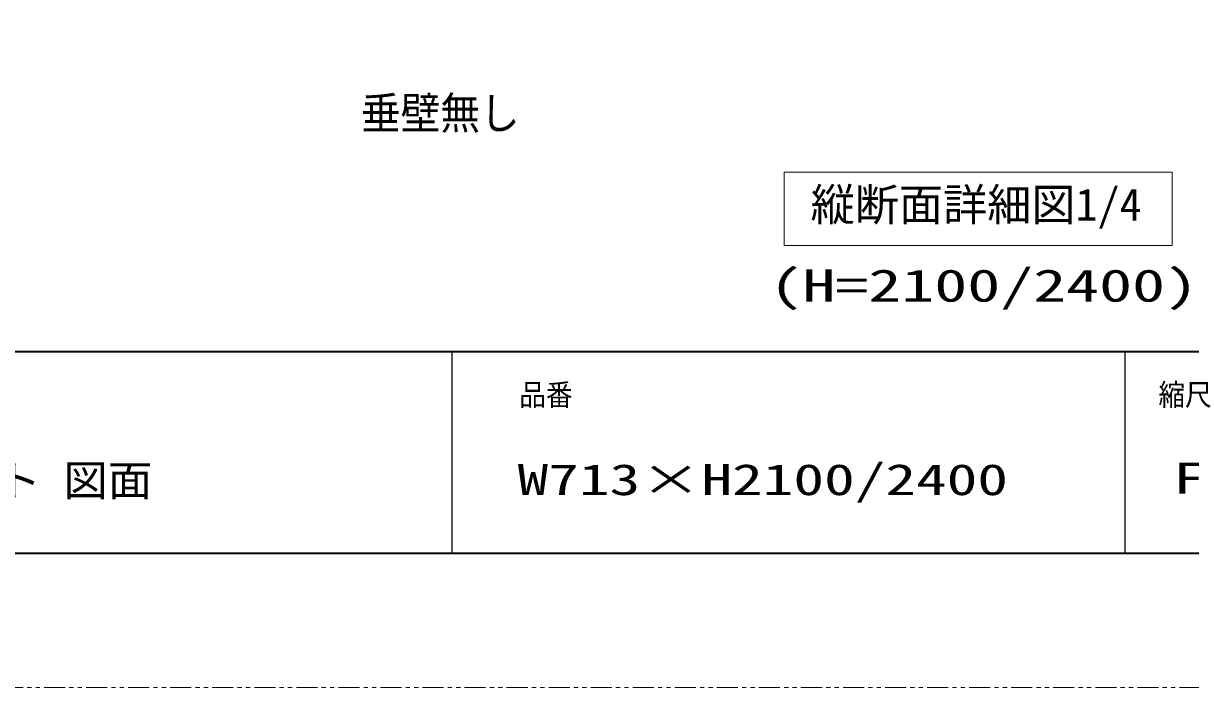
# Model space of a CAD drawing. Units: millimetres, scale not verified. Extents: x -1306 to 1306, y -607 to 607.
# Drawn here: x -350.4 to -3.4, y -594 to -396.5 of the extents above; entities that cross this region are included whole.
import ezdxf
from ezdxf.enums import TextEntityAlignment as Align

# ---------------------------------------------------------------- set-up
doc = ezdxf.new("R2010")
doc.units = ezdxf.units.MM
doc.header["$LTSCALE"] = 5
doc.linetypes.add('USER1', pattern=[2.5, 1.25, -0.25, 0.25, -0.25, 0.25, -0.25])
for name, color, linetype, lineweight in [('0-1_線(黄)', 2, 'Continuous', 15), ('0-3_陰線', 4, 'USER1', 9), ('1-5_0', 3, 'Continuous', 25), ('1-7_図面枠', 7, 'Continuous', 35)]:
    doc.layers.add(name, color=color, linetype=linetype, lineweight=lineweight)
doc.styles.add('ＭＳ ゴシック', font='')
doc.styles.get('ＭＳ ゴシック').set_extended_font_data('MS Gothic')

msp = doc.modelspace()

# ---------------------------------------------------------------- linework, layer by layer
at = {"layer": '0-1_線(黄)'}
msp.add_lwpolyline([(-124.218, -440.682), (-8.879, -440.682), (-8.879, -462.517), (-124.218, -462.517)], close=True, dxfattribs=at)
at = {"layer": '0-3_陰線'}
msp.add_line((387.036, -594), (-1292.964, -594), dxfattribs=at)
at = {"layer": '1-5_0', "color": 7}
for p, q in [((-222.964, -494), (-222.964, -554)), ((-22.964, -494), (-22.964, -554))]:
    msp.add_line(p, q, dxfattribs=at)
at = {"layer": '1-7_図面枠'}
msp.add_line((-1252.964, -494), (347.036, -494), dxfattribs=at)
msp.add_lwpolyline([(-1252.964, -554), (347.036, -554), (347.036, 554), (-1252.964, 554)], close=True, dxfattribs=at)

# ---------------------------------------------------------------- texts
at = {"layer": '0-1_線(黄)', "style": 'ＭＳ ゴシック'}
for s, width, p in [('垂壁無し', 0.9, (-250, -430.838)), ('(H=2100/2400)', 1.5, (-128.588, -482.103))]:
    msp.add_text(s, height=9.604, dxfattribs=dict(at, width=width)).set_placement(p, align=Align.BOTTOM_LEFT)
msp.add_text('縦断面詳細図1/4', height=9.621, dxfattribs=at).set_placement((-116.351, -458.06), align=Align.BOTTOM_LEFT)
at = {"layer": '1-7_図面枠', "style": 'ＭＳ ゴシック'}
for s, height, width, p in [('品番', 6.452, 0.9, (-202.964, -512.073)), ('縮尺', 6.452, 0.9, (-12.964, -512.038)), ('ノッポ H2100・2400 W713・813・913 アウトセット引き戸(上吊タイプ) 枠なし フラット 図面', 9.236, 1.05, (-873.76, -539.776)), ('W713×H2100/2400', 9.236, 1.45, (-203.459, -539.518)), ('FREE', 9.238, 1.5, (-8.665, -539.129))]:
    msp.add_text(s, height=height, dxfattribs=dict(at, width=width)).set_placement(p, align=Align.BOTTOM_LEFT)

doc.saveas('drawing.dxf')
